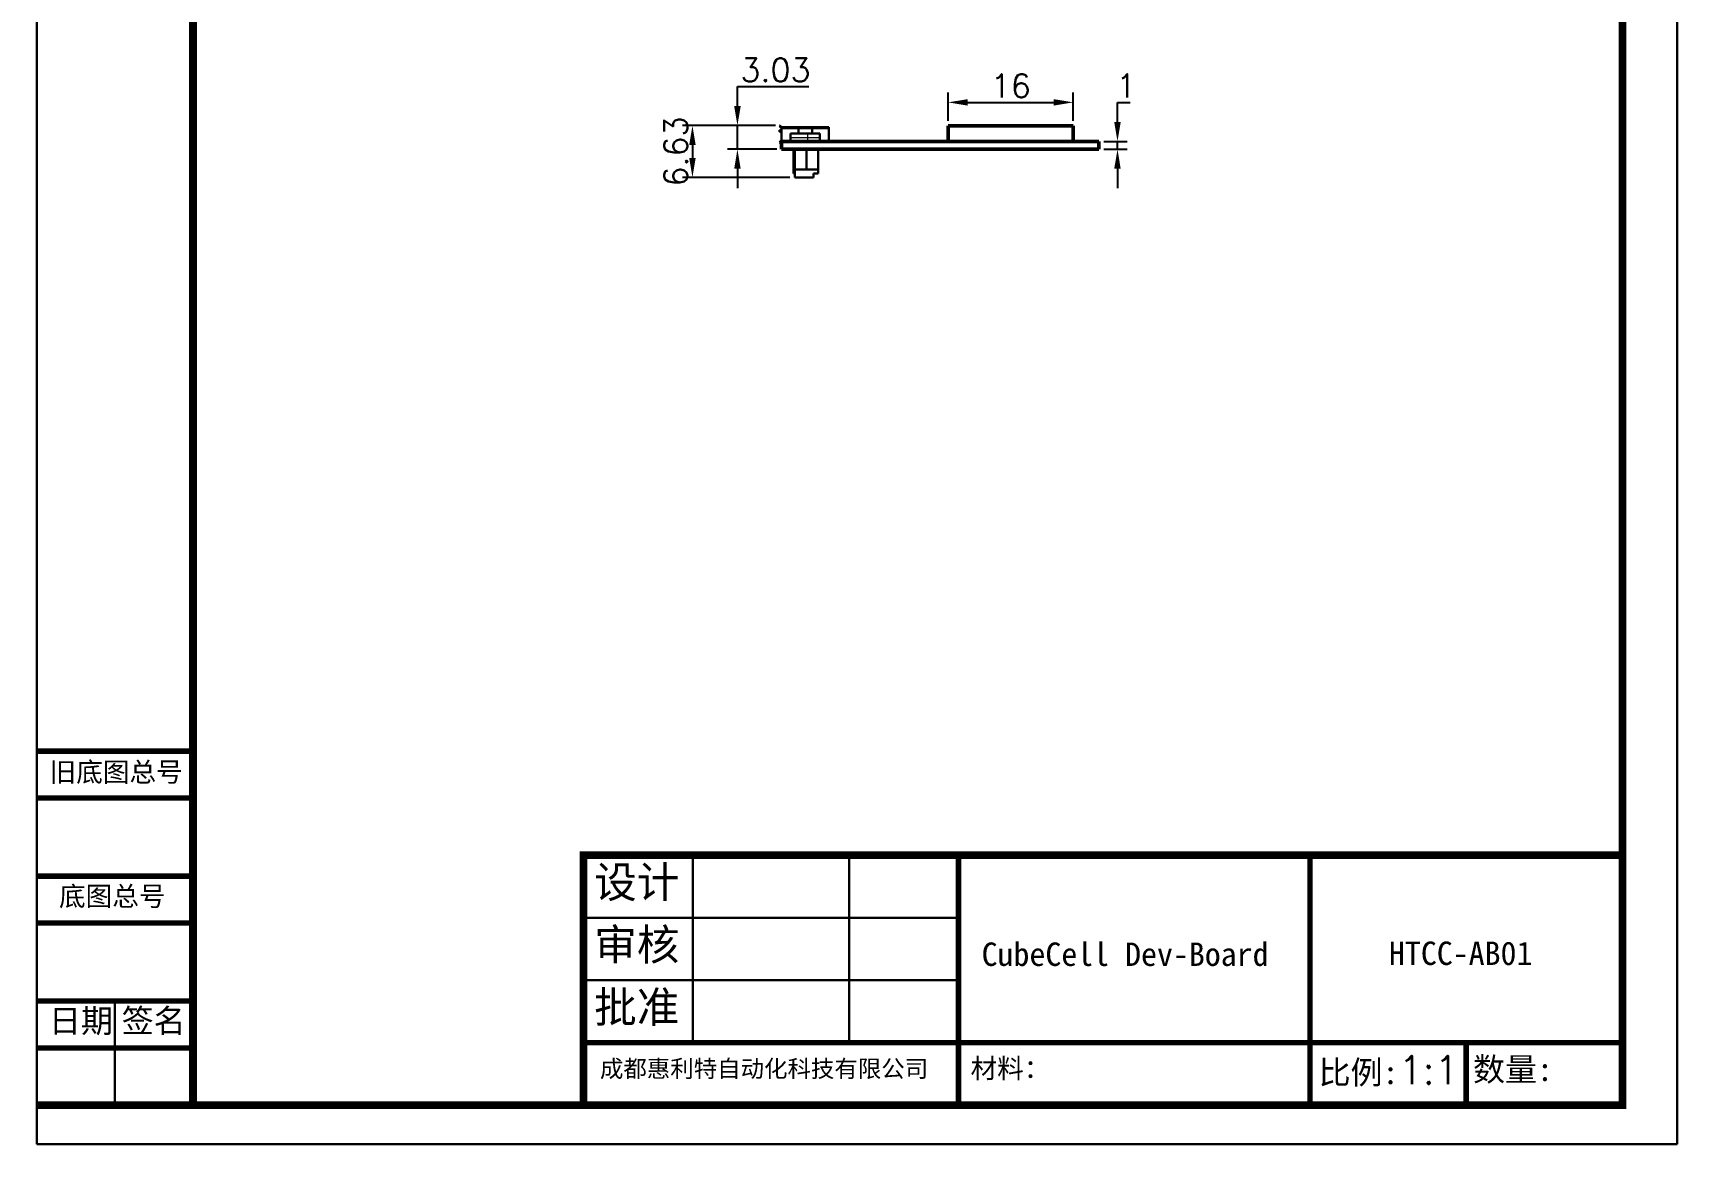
# Model space of a CAD drawing. Header units: millimetres. Extents: x 2926 to 3382, y -265 to 32.
# Drawn here: x 2926.2 to 3136.7, y -265.1 to -122.8 of the extents above; entities that cross this region are included whole.
import ezdxf

# ---------------------------------------------------------------- set-up
doc = ezdxf.new("R2010")
doc.units = ezdxf.units.MM
doc.linetypes.add('CENTER2', pattern=[28.575, 19.05, -3.175, 3.175, -3.175])
doc.layers.get('0').update_dxf_attribs({"lineweight": 30})
doc.layers.get('Defpoints').update_dxf_attribs({"lineweight": 15})
for name, color, linetype, lineweight in [('标注', 3, 'Continuous', 15), ('点画线', 1, 'CENTER2', 20), ('粗线', 7, 'Continuous', 50)]:
    doc.layers.add(name, color=color, linetype=linetype, lineweight=lineweight)
doc.styles.get("Standard").update_dxf_attribs({"font": 'txt.shx', "bigfont": 'gbcbig.shx'})
doc.dimstyles.new('ISO-25', dxfattribs={"dimtxt": 3, "dimasz": 2.5, "dimexe": 1.25, "dimexo": 0.625, "dimtad": 1, "dimtoh": 1, "dimdsep": 46, "dimtxsty": 'Standard', "dimcen": 2.5, "dimadec": 0, "dimazin": 0, "dimtfac": 1, "dimtmove": 0, "dimatfit": 3, "dimfxl": 0, "dimarcsym": 0})

# ---------------------------------------------------------------- blocks, each defined once
blk = doc.blocks.new('*D95')
at = {"layer": 'Defpoints', "color": 0, "transparency": 16777216}
for p in [(3059.35, -131.73), (3043.35, -134.74), (3059.35, -134.74)]:
    blk.add_point(p, dxfattribs=at)
at = {"layer": '标注', "color": 0, "lineweight": -2, "transparency": 16777216}
for p, q in [((3043.35, -134.11), (3043.35, -130.48)), ((3059.35, -134.11), (3059.35, -130.48)), ((3045.85, -131.73), (3056.85, -131.73))]:
    blk.add_line(p, q, dxfattribs=at)
at = {"layer": '标注', "color": 0, "transparency": 16777216}
for points in [[(3045.85, -131.32), (3045.85, -132.15), (3043.35, -131.73)], [(3056.85, -131.32), (3056.85, -132.15), (3059.35, -131.73)]]:
    blk.add_solid(points, dxfattribs=at)
at = {"layer": '标注', "color": 0, "transparency": 16777216, "insert": (3051.35, -129.61), "char_height": 3, "attachment_point": 5}
blk.add_mtext('16', dxfattribs=at)
blk = doc.blocks.new('*D96')
at = {"layer": 'Defpoints', "color": 0, "transparency": 16777216}
for p in [(3021.84, -134.71), (3010.6, -141.34), (3023.71, -141.34)]:
    blk.add_point(p, dxfattribs=at)
at = {"layer": '标注', "color": 0, "lineweight": -2, "transparency": 16777216}
for p, q in [((3021.22, -134.71), (3009.35, -134.71)), ((3010.6, -137.21), (3010.6, -138.84)), ((3023.09, -141.34), (3009.35, -141.34))]:
    blk.add_line(p, q, dxfattribs=at)
at = {"layer": '标注', "color": 0, "transparency": 16777216}
for points in [[(3010.19, -137.21), (3011.02, -137.21), (3010.6, -134.71)], [(3010.19, -138.84), (3011.02, -138.84), (3010.6, -141.34)]]:
    blk.add_solid(points, dxfattribs=at)
at = {"layer": '标注', "color": 0, "transparency": 16777216, "insert": (3008.48, -138.02), "char_height": 3, "attachment_point": 5, "rotation": 90}
blk.add_mtext('6.63', dxfattribs=at)
blk = doc.blocks.new('*D127')
at = {"layer": 'Defpoints', "color": 0, "transparency": 16777216}
for p in [(3016.36, -134.71), (3021.84, -134.71), (3022.01, -137.74)]:
    blk.add_point(p, dxfattribs=at)
at = {"layer": '标注', "color": 0, "lineweight": -2, "transparency": 16777216}
for p, q in [((3016.36, -132.21), (3016.36, -129.71)), ((3016.36, -129.71), (3025.49, -129.71)), ((3021.22, -134.71), (3015.11, -134.71)), ((3016.36, -137.74), (3016.36, -134.71)), ((3021.39, -137.74), (3015.11, -137.74)), ((3016.36, -140.24), (3016.36, -142.74))]:
    blk.add_line(p, q, dxfattribs=at)
at = {"layer": '标注', "color": 0, "transparency": 16777216}
for points in [[(3015.95, -132.21), (3016.78, -132.21), (3016.36, -134.71)], [(3015.95, -140.24), (3016.78, -140.24), (3016.36, -137.74)]]:
    blk.add_solid(points, dxfattribs=at)
at = {"layer": '标注', "color": 0, "transparency": 16777216, "insert": (3021.24, -127.58), "char_height": 3, "attachment_point": 5}
blk.add_mtext('3.03', dxfattribs=at)
blk = doc.blocks.new('*D132')
at = {"layer": 'Defpoints', "color": 0, "transparency": 16777216}
for p in [(3062.65, -136.74), (3065.02, -136.74), (3062.65, -137.74)]:
    blk.add_point(p, dxfattribs=at)
at = {"layer": '标注', "color": 0, "lineweight": -2, "transparency": 16777216}
for p, q in [((3065.02, -134.24), (3065.02, -131.74)), ((3065.02, -131.74), (3066.64, -131.74)), ((3063.28, -136.74), (3066.27, -136.74)), ((3065.02, -137.74), (3065.02, -136.74)), ((3063.28, -137.74), (3066.27, -137.74)), ((3065.02, -140.24), (3065.02, -142.74))]:
    blk.add_line(p, q, dxfattribs=at)
at = {"layer": '标注', "color": 0, "transparency": 16777216}
for points in [[(3064.6, -134.24), (3065.43, -134.24), (3065.02, -136.74)], [(3064.6, -140.24), (3065.43, -140.24), (3065.02, -137.74)]]:
    blk.add_solid(points, dxfattribs=at)
at = {"layer": '标注', "color": 0, "transparency": 16777216, "insert": (3066.14, -129.61), "char_height": 3, "attachment_point": 5}
blk.add_mtext('1', dxfattribs=at)

msp = doc.modelspace()

# ---------------------------------------------------------------- linework, layer by layer
for p, q in [((2926.664, 31.854), (2926.664, -265.146)), ((3136.664, 31.854), (3136.664, -265.146)), ((3021.845, -134.709), (3021.766, -134.755)), ((3021.907, -134.823), (3021.845, -134.709)), ((3021.745, -135.281), (3021.745, -135.507)), ((3021.745, -135.507), (3022.011, -135.507)), ((3021.745, -135.507), (3021.748, -135.507)), ((3022.011, -135.281), (3021.748, -135.281)), ((3021.766, -134.755), (3021.83, -134.872)), ((3021.766, -136.87), (3021.83, -136.752)), ((3021.79, -135.281), (3021.79, -135.507)), ((3021.907, -134.823), (3021.83, -134.872)), ((3021.83, -134.872), (3021.907, -134.823)), ((3021.83, -134.872), (3021.907, -134.823)), ((3021.907, -136.802), (3021.83, -136.752)), ((3021.83, -136.752), (3021.907, -136.802)), ((3021.83, -136.752), (3021.907, -136.802)), ((3021.907, -136.802), (3021.845, -136.917)), ((3022.011, -134.887), (3021.907, -134.823)), ((3022.011, -136.737), (3021.907, -136.802)), ((3021.915, -135.507), (3021.915, -135.281)), ((3028.073, -134.887), (3022.011, -134.887)), ((3022.011, -134.887), (3022.011, -136.737)), ((3022.011, -135.037), (3028.084, -135.037)), ((3022.011, -135.281), (3022.011, -135.507)), ((3022.011, -135.507), (3022.011, -135.281)), ((3022.011, -135.281), (3022.011, -135.507)), ((3022.011, -135.507), (3022.011, -135.281)), ((3026.911, -135.737), (3023.171, -135.737)), ((3023.171, -135.737), (3023.171, -136.737)), ((3025.921, -135.037), (3024.161, -135.037)), ((3024.161, -135.737), (3024.161, -135.037)), ((3025.921, -135.737), (3025.921, -135.037)), ((3026.911, -136.737), (3026.911, -135.737)), ((3028.084, -136.737), (3028.084, -134.887)), ((3021.845, -136.917), (3021.766, -136.87)), ((3023.531, -140.337), (3023.531, -137.737)), ((3023.711, -137.737), (3023.711, -140.337)), ((3025.211, -140.337), (3025.211, -137.737)), ((3026.711, -140.837), (3026.711, -137.737)), ((3023.531, -140.837), (3023.531, -140.337)), ((3023.711, -140.837), (3023.531, -140.837)), ((3023.711, -140.337), (3023.711, -140.837)), ((3023.711, -140.337), (3025.211, -140.337)), ((3023.711, -140.337), (3023.711, -140.337)), ((3023.711, -140.337), (3026.711, -140.337)), ((3023.711, -141.337), (3023.711, -140.837)), ((3023.711, -140.837), (3023.711, -140.837)), ((3026.711, -140.837), (3026.122, -140.837)), ((3026.122, -140.837), (3026.122, -141.337)), ((3026.122, -141.337), (3023.711, -141.337)), ((3010.664, -252.146), (3010.664, -228.146)), ((3030.664, -252.146), (3030.664, -228.146)), ((2996.664, -236.146), (3044.664, -236.146)), ((2996.664, -244.146), (3044.664, -244.146)), ((2936.664, -246.828), (2936.664, -260.146)), ((2926.664, -265.146), (3136.664, -265.146))]:
    msp.add_line(p, q)
at = {"color": 4, "const_width": 1}
for points in [[(2926.664, -260.146), (3129.664, -260.146), (3129.664, 26.854), (2946.664, 26.854), (2946.664, -260.146)], [(2996.664, -260.146), (2996.664, -228.146), (3129.664, -228.146)]]:
    msp.add_lwpolyline(points, dxfattribs=at)
at = {"const_width": 0.7}
for points in [[(2926.664, -214.828), (2946.664, -214.828)], [(2946.664, -220.828), (2926.664, -220.828)], [(3044.664, -228.146), (3044.664, -260.146)], [(3089.664, -228.146), (3089.664, -260.146)], [(2926.664, -230.828), (2946.664, -230.828)], [(2926.664, -236.828), (2946.664, -236.828)], [(2926.664, -246.828), (2946.664, -246.828)], [(2926.664, -252.828), (2946.664, -252.828)], [(2996.664, -252.146), (3129.664, -252.146)], [(3109.664, -252.146), (3109.664, -260.142)]]:
    msp.add_lwpolyline(points, dxfattribs=at)
for centre, start, end in [((3022.015, -134.797), 202.37602, 269.10933), ((3022.015, -136.828), 90.89067, 157.62398)]:
    msp.add_arc(centre, 0.199, start, end)
at = {"layer": '点画线'}
for p, q in [((3023.171, -136.237), (3026.911, -136.237)), ((3025.331, -135.737), (3025.331, -136.737))]:
    msp.add_line(p, q, dxfattribs=at)
at = {"layer": '粗线'}
for p, q in [((3022.011, -136.737), (3062.651, -136.737)), ((3022.011, -137.737), (3022.011, -136.737)), ((3059.351, -134.737), (3043.351, -134.737)), ((3043.351, -134.737), (3043.351, -136.737)), ((3059.351, -136.737), (3059.351, -134.737)), ((3062.651, -136.737), (3062.651, -137.737)), ((3062.651, -137.737), (3022.011, -137.737))]:
    msp.add_line(p, q, dxfattribs=at)

# ---------------------------------------------------------------- texts
at = {"attachment_point": 1}
for s, insert, char_height, width in [('{\\fKaiTi|b0|i0|c134|p49;旧底图总号}', (2928.302, -216.237), 2.5, 20.44954), ('{\\fKaiTi|b0|i0|c134|p49;设计}', (2998.019, -229.587), 4, 21.31385), ('{\\fKaiTi|b0|i0|c134|p49;底图总号}', (2929.511, -232.147), 2.5, 20.44954), ('{\\fKaiTi|b0|i0|c134|p49;审核}', (2998.019, -237.587), 4, 21.31385), ('{\\fKaiTi|b0|i0|c134|p49;CubeCell Dev-Board}', (3047.625, -239.325), 3, 38.55809), ('{\\fKaiTi|b0|i0|c134|p49;HTCC-AB01}', (3099.774, -239.203), 3, 18.56933), ('{\\fKaiTi|b0|i0|c134|p49;批准}', (2998.019, -245.587), 4, 21.31385), ('{\\fKaiTi|b0|i0|c134|p49;日期}', (2928.225, -247.864), 3, 16.35963), ('{\\fSimSun|b0|i0|c134|p54;  \\fKaiTi|b0|i0|c134|p49;签名}', (2933.452, -247.842), 3, 16.35963), ('{\\fKaiTi|b0|i0|c134|p49;成都惠利特自动化科技有限公司}', (2998.766, -254.379), 2.2, 43.83661), ('{\\fKaiTi|b0|i0|c134|p49;材料\\fSimSun|b0|i0|c134|p54;：}', (3046.208, -254.186), 2.5, 41.67717), ('{\\fKaiTi|b0|i0|c134|p49;比例:\\Ftxt,gbcbig|c134;\\H1.2x;1:1}', (3090.767, -253.855), 3, 18.31312), ('{\\fKaiTi|b0|i0|c134|p49;数量:}', (3110.535, -254.06), 3, 23.2027)]:
    msp.add_mtext(s, dxfattribs=dict(at, insert=insert, char_height=char_height, width=width))

# ---------------------------------------------------------------- dimensions: what is measured, and where the dimension line sits
at = {"layer": '标注'}
for base, p1, p2, picture, middle in [((3016.365, -134.709), (3022.011, -137.737), (3021.845, -134.709), '*D127', (3021.24, -127.584)), ((3065.018, -136.737), (3062.651, -137.737), (3062.651, -136.737), '*D132', (3066.143, -129.612))]:
    dim = msp.add_linear_dim(base=base, p1=p1, p2=p2, angle=90, dimstyle='ISO-25', dxfattribs=at)
    dim.commit()
    dim.dimension.update_dxf_attribs({"geometry": picture, "text_midpoint": middle})
dim = msp.add_linear_dim(base=(3059.351, -131.735), p1=(3043.351, -134.737), p2=(3059.351, -134.737), dimstyle='ISO-25', dxfattribs=at)
dim.commit()
dim.dimension.update_dxf_attribs({"geometry": '*D95', "text_midpoint": (3051.351, -129.61)})
dim = msp.add_linear_dim(base=(3010.604, -141.337), p1=(3021.845, -134.709), p2=(3023.711, -141.337), angle=90, dimstyle='ISO-25', dxfattribs=at)
dim.commit()
dim.dimension.update_dxf_attribs({"geometry": '*D96', "text_midpoint": (3010.604, -138.023), "dimtype": 160})

doc.saveas('drawing.dxf')
